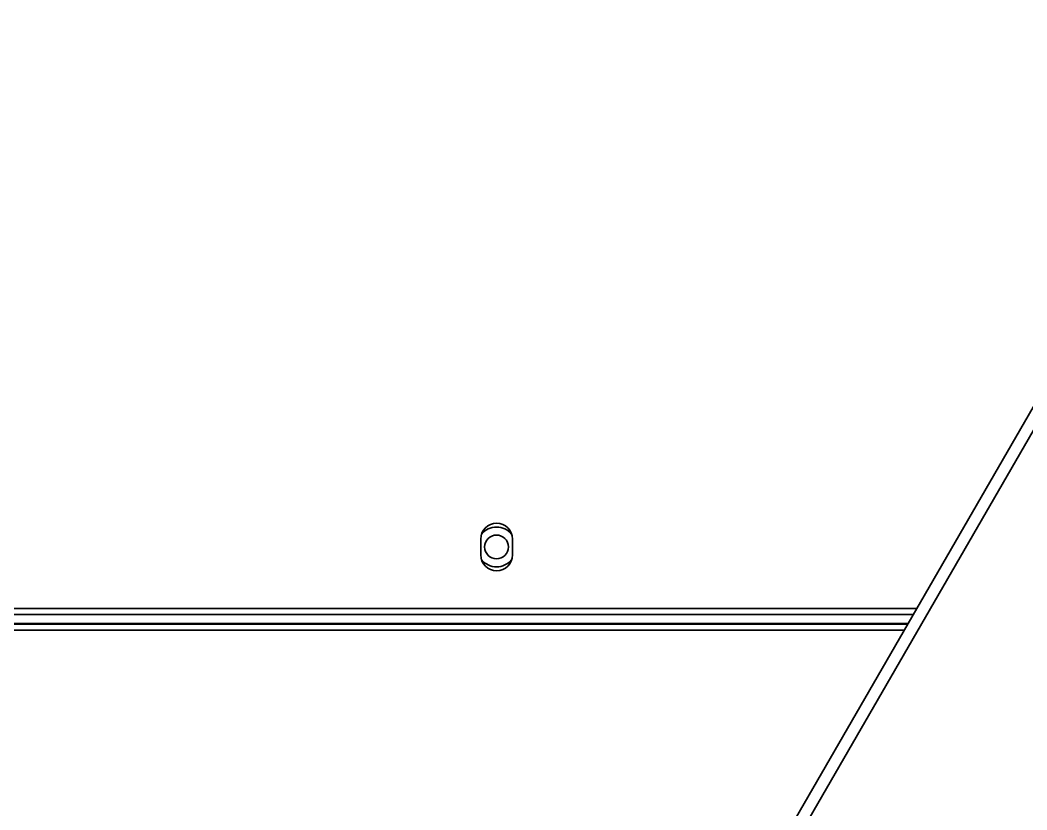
# Model space of a CAD drawing. Header units: millimetres. Extents: x 32496 to 166256, y 3504 to 23939.
# Drawn here: x 43742 to 43995.8, y 11218.8 to 11417.9 of the extents above; entities that cross this region are included whole.
import ezdxf

# ---------------------------------------------------------------- set-up
doc = ezdxf.new("R2010")
doc.units = ezdxf.units.MM
doc.layers.get('0').update_dxf_attribs({"lineweight": 35})

msp = doc.modelspace()

# ---------------------------------------------------------------- linework, layer by layer
at = {"linetype": 'Continuous'}
for p, q in [((44244.64, 11748.601), (43744.64, 10882.575)), ((44244.64, 11742.601), (43748.104, 10882.575)), ((43858.14, 11287.075), (43858.14, 11283.075)), ((43866.14, 11283.075), (43866.14, 11287.075)), ((43511.84, 11269.575), (43968.074, 11269.575)), ((43511.84, 11268.075), (43967.208, 11268.075)), ((43964.899, 11264.075), (43249.64, 11264.075)), ((43505.14, 11265.575), (43965.765, 11265.575)), ((43516.84, 11265.775), (43965.88, 11265.775))]:
    msp.add_line(p, q, dxfattribs=at)
msp.add_circle((43862.14, 11285.075), 3, dxfattribs=at)
for centre, radius, start, end in [((43862.14, 11287.075), 4, 0, 180), ((43862.14, 11285.075), 5, 40.41921, 139.58924), ((43862.14, 11283.075), 4, 180, 0), ((43862.14, 11285.075), 5, 220.41921, 319.58924)]:
    msp.add_arc(centre, radius, start, end, dxfattribs=at)

doc.saveas('drawing.dxf')
